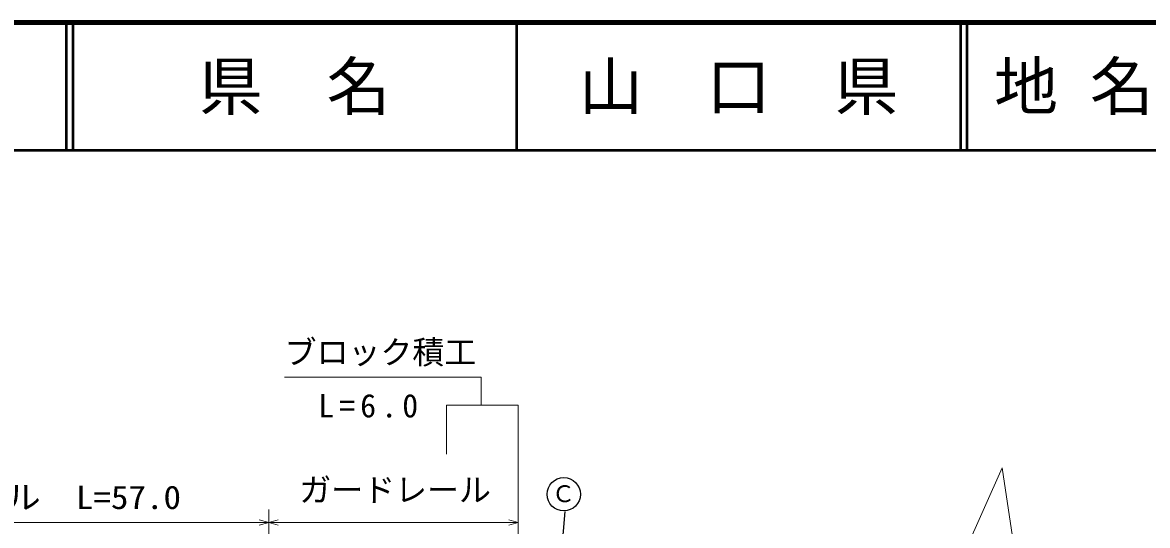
# Model space of a CAD drawing. Units: millimetres, scale not verified. Extents: x 40000 to 680000, y 20000 to 380000.
# Drawn here: x 294322 to 382384, y 340621 to 380000 of the extents above; entities that cross this region are included whole.
import ezdxf
from ezdxf.enums import TextEntityAlignment as Align

# ---------------------------------------------------------------- set-up
doc = ezdxf.new("R2010")
doc.units = ezdxf.units.MM
doc.header["$LTSCALE"] = 1000
for name, color, linetype, lineweight in [('M-STR-HTXT', 7, 'Continuous', 13), ('M-STR-STRC', 7, 'Continuous', 25), ('M-TTL', 2, 'Continuous', 140), ('M-TTL-LINE', 7, 'Continuous', 50)]:
    doc.layers.add(name, color=color, linetype=linetype, lineweight=lineweight)
doc.layers.add('M-TTL-TXT', color=7, linetype='Continuous')
doc.styles.add('ＭＳ ゴシック', font='')
doc.styles.get('ＭＳ ゴシック').set_extended_font_data('MS Gothic')

msp = doc.modelspace()

# ---------------------------------------------------------------- linework, layer by layer
at = {"layer": 'M-STR-HTXT'}
for p, q in [((314838, 352222), (330213, 352222)), ((330213, 352222), (330213, 350003)), ((327501, 350035), (327501, 346208)), ((327501, 350035), (333129, 350035)), ((333129, 350035), (333129, 322412)), ((359058, 318228), (370996, 345134)), ((370996, 345134), (375326, 316323)), ((313598, 341862), (313598, 298014)), ((272425, 340862), (313598, 340862)), ((312848, 341077), (313598, 340862)), ((313598, 340862), (312848, 340648)), ((313598, 340862), (314348, 341075)), ((314348, 340646), (313598, 340862)), ((313598, 340862), (333129, 340862)), ((332379, 341077), (333129, 340862)), ((333129, 340862), (332379, 340648))]:
    msp.add_line(p, q, dxfattribs=at)
at = {"layer": 'M-STR-STRC'}
msp.add_line((335259, 323347), (336793, 341712), dxfattribs=at)
msp.add_circle((336689, 343063), 1304, dxfattribs=at)
at = {"layer": 'M-TTL'}
msp.add_line((680000, 380000), (40000, 380000), dxfattribs=at)
at = {"layer": 'M-TTL-LINE'}
for p, q in [((297750, 380000), (297750, 370000)), ((298250, 380000), (298250, 370000)), ((333000, 380000), (333000, 370000)), ((367750, 380000), (367750, 370000)), ((368250, 380000), (368250, 370000)), ((40000, 370000), (680000, 370000))]:
    msp.add_line(p, q, dxfattribs=at)

# ---------------------------------------------------------------- texts
at = {"layer": 'M-STR-HTXT', "style": 'ＭＳ ゴシック'}
for s, p in [('ブロック積工', (314838, 352722)), ('ガードレール', (315988, 341944))]:
    msp.add_text(s, height=1833, dxfattribs=at).set_placement(p, align=Align.BOTTOM_LEFT)
at = {"layer": 'M-STR-HTXT', "style": 'ＭＳ ゴシック', "width": 1.1}
msp.add_text('ガードレール\u3000L=57.0', height=1833, dxfattribs=at).set_placement((279251, 341362), align=Align.BOTTOM_LEFT)
at = {"layer": 'M-STR-HTXT', "insert": (317465, 349053), "char_height": 1833, "attachment_point": 7, "style": 'ＭＳ ゴシック'}
msp.add_mtext('\\T1.32;L=6.0', dxfattribs=at)
at = {"layer": 'M-STR-STRC', "style": 'ＭＳ ゴシック'}
msp.add_text('Ｃ', height=1320, dxfattribs=at).set_placement((335762, 342052), align=Align.BOTTOM_LEFT)
at = {"layer": 'M-TTL-TXT', "style": 'ＭＳ ゴシック'}
for s, p in [('県\u3000名', (315625, 375000)), ('山\u3000口\u3000県', (350375, 375000))]:
    msp.add_text(s, height=3666, dxfattribs=at).set_placement(p, align=Align.MIDDLE_CENTER)
msp.add_text('地 名', height=3666, dxfattribs=at).set_placement((370380, 375000), align=Align.MIDDLE_LEFT)

doc.saveas('drawing.dxf')
